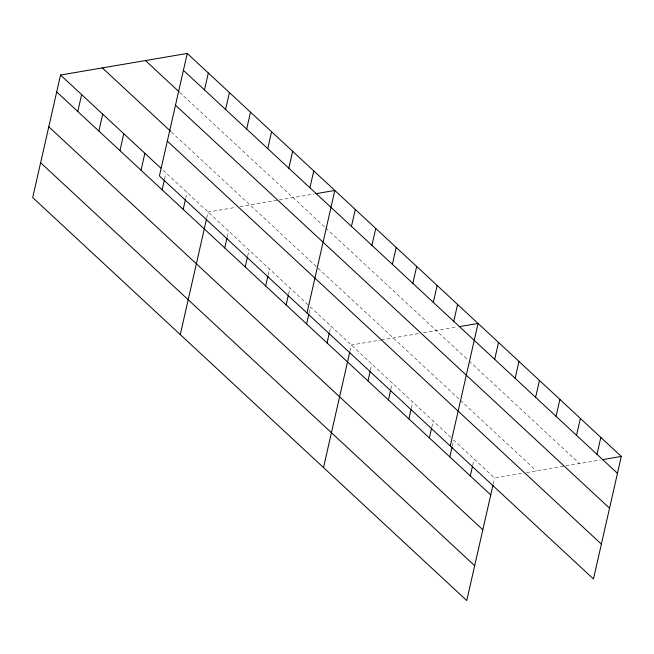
<?xml version="1.0" encoding="UTF-8"?>
<svg xmlns="http://www.w3.org/2000/svg" width="654" height="654" viewBox="0 0 654 654"><rect width="100%" height="100%" fill="white"/><g stroke="black" fill="none" stroke-linecap="round" stroke-linejoin="round"><path stroke-width="0.49" stroke-dasharray="3.27 2.45" d="M164.595 178.853L165.953 172.893M185.679 198.432L187.036 192.464M206.762 218.003L208.119 212.043L235.996 207.293M227.224 237.001L228.581 231.042M247.686 256L249.043 250.041M268.148 274.999L269.505 269.039M288.61 293.998L289.967 288.03M309.072 312.996L310.429 307.028L452.2 438.662M329.534 331.995L330.891 326.027M349.996 350.994L351.353 345.026L380.227 340.113M370.458 369.992L371.815 364.025M390.92 388.991L392.277 383.023M411.382 407.99L412.739 402.022M431.844 426.988L433.201 421.021M452.306 445.979L453.663 440.019L494.587 478.017L522.464 473.267M472.768 464.978L474.125 459.018M493.23 483.976L494.587 478.017M239.977 206.615L278.326 200.083M279.307 199.911L313.92 194.017M381.217 339.941L418.625 333.565M423.522 332.731L457.154 327M526.445 472.589L564.794 466.057M565.775 465.885L600.397 459.991M179.605 92.279L325.169 227.428M325.896 228.107L468.403 360.419M469.139 361.098L579.485 463.555M171.422 132.018L459.672 399.651M460.4 400.33L536.403 470.896M163.042 170.195L308.966 305.671"/><path stroke-width="0.98" d="M187.257 53.44L159.412 175.983L593.456 578.978L621.3 456.427L187.257 53.44L60.544 75.022L32.7 197.573L466.743 600.56L493.01 484.974M77.785 111.491L81.627 94.601M98.868 131.07L102.703 114.172M119.952 150.641L123.786 133.743M141.035 170.212L144.869 153.322M162.118 189.791L164.375 179.85M204.498 89.909L208.34 73.011M183.194 209.362L185.458 199.421M225.581 109.48L229.415 92.582M180.275 334.586L206.533 219M246.664 129.051L250.498 112.161M224.739 247.931L226.995 237.999M267.748 148.63L271.582 131.732M245.201 266.93L247.457 256.997M288.823 168.201L292.665 151.303M265.663 285.929L267.927 275.996M309.906 187.78L313.748 170.882M286.125 304.928L288.389 294.995M306.988 313.004L334.832 190.453L315.915 193.674M306.587 323.926L308.851 313.985M351.451 226.349L355.294 209.452M327.049 342.925L329.314 332.984M371.913 245.348L375.756 228.45M323.509 467.577L349.776 351.983M392.375 264.347L396.218 247.449M367.973 380.922L370.238 370.982M412.837 283.346L416.68 266.448M388.435 399.921L390.7 389.98M433.3 302.344L437.142 285.446M408.897 418.92L411.162 408.979M453.762 321.343L457.604 304.445M429.359 437.918L431.624 427.978M450.222 445.987L478.066 323.444L459.149 326.665M449.821 456.917L452.086 446.976M494.686 359.332L498.528 342.443M470.283 475.916L472.548 465.975M515.148 378.331L518.99 361.441M535.61 397.33L539.452 380.44M556.072 416.328L559.914 399.439M576.534 435.327L580.376 418.429M596.996 454.326L600.838 437.428M602.383 459.656L621.3 456.427M183.414 70.33L617.458 473.324M145.441 60.56L178.877 91.609M175.493 105.196L609.536 508.191M102.359 67.902L170.694 131.348M167.334 141.117L601.378 544.112M60.544 75.022L160.868 168.168M56.702 91.92L490.745 494.914M48.78 126.786L482.832 529.781M40.622 162.707L474.665 565.702"/></g></svg>
